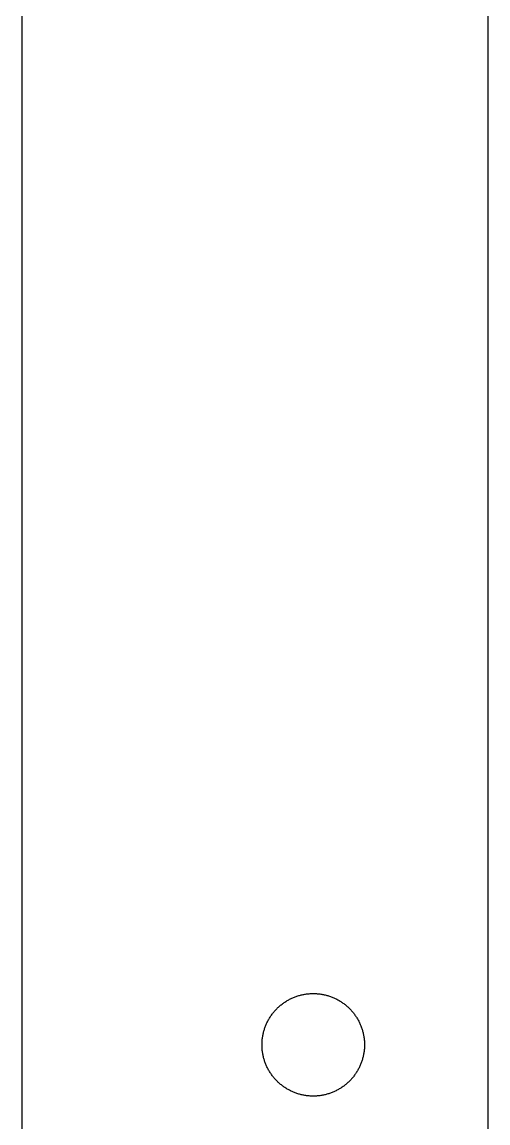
# Model space of a CAD drawing. Header units: metres. Extents: x 13 to 238, y 4 to 739.
# Drawn here: x 217.53 to 237.53, y 270.49 to 317.7 of the extents above; entities that cross this region are included whole.
import ezdxf

# ---------------------------------------------------------------- set-up
doc = ezdxf.new("R2010")
doc.units = ezdxf.units.M

msp = doc.modelspace()

# ---------------------------------------------------------------- linework, layer by layer
at = {"layer": 'Layer0'}
for p, q in [((217.527, 714.84), (217.527, 27.84)), ((237.527, 712.84), (237.527, 29.84)), ((228.91, 275.735), (228.944, 275.754)), ((228.944, 275.754), (228.977, 275.773)), ((228.977, 275.773), (229.011, 275.791)), ((229.011, 275.791), (229.045, 275.808)), ((229.045, 275.808), (229.08, 275.825)), ((229.08, 275.825), (229.115, 275.841)), ((229.115, 275.841), (229.15, 275.857)), ((229.15, 275.857), (229.185, 275.872)), ((229.185, 275.872), (229.221, 275.887)), ((229.221, 275.887), (229.256, 275.9)), ((229.256, 275.9), (229.292, 275.913)), ((229.292, 275.913), (229.329, 275.926)), ((229.329, 275.926), (229.365, 275.938)), ((229.365, 275.938), (229.402, 275.949)), ((229.402, 275.949), (229.439, 275.96)), ((229.439, 275.96), (229.476, 275.97)), ((229.476, 275.97), (229.513, 275.979)), ((229.513, 275.979), (229.551, 275.988)), ((229.551, 275.988), (229.588, 275.996)), ((229.588, 275.996), (229.626, 276.003)), ((229.626, 276.003), (229.664, 276.01)), ((229.664, 276.01), (229.702, 276.016)), ((229.702, 276.016), (229.74, 276.021)), ((229.74, 276.021), (229.778, 276.026)), ((229.778, 276.026), (229.816, 276.03)), ((229.816, 276.03), (229.854, 276.033)), ((229.854, 276.033), (229.892, 276.036)), ((229.892, 276.036), (229.931, 276.038)), ((229.931, 276.038), (229.969, 276.039)), ((229.969, 276.039), (230.008, 276.04)), ((230.008, 276.04), (230.046, 276.04)), ((230.046, 276.04), (230.084, 276.039)), ((230.084, 276.039), (230.123, 276.038)), ((230.123, 276.038), (230.161, 276.036)), ((230.161, 276.036), (230.199, 276.033)), ((230.199, 276.033), (230.238, 276.03)), ((230.238, 276.03), (230.276, 276.026)), ((230.276, 276.026), (230.314, 276.021)), ((230.314, 276.021), (230.352, 276.016)), ((230.352, 276.016), (230.39, 276.01)), ((230.39, 276.01), (230.428, 276.003)), ((230.428, 276.003), (230.465, 275.996)), ((230.465, 275.996), (230.503, 275.988)), ((230.503, 275.988), (230.54, 275.979)), ((230.54, 275.979), (230.578, 275.97)), ((230.578, 275.97), (230.615, 275.96)), ((230.615, 275.96), (230.652, 275.949)), ((230.652, 275.949), (230.688, 275.938)), ((230.688, 275.938), (230.725, 275.926)), ((230.725, 275.926), (230.761, 275.914)), ((230.761, 275.914), (230.797, 275.901)), ((230.797, 275.901), (230.833, 275.887)), ((230.833, 275.887), (230.869, 275.873)), ((230.869, 275.873), (230.904, 275.858)), ((230.904, 275.858), (230.939, 275.842)), ((230.939, 275.842), (230.974, 275.826)), ((230.974, 275.826), (231.009, 275.809)), ((231.009, 275.809), (231.043, 275.792)), ((231.043, 275.792), (231.077, 275.774)), ((231.077, 275.774), (231.11, 275.755)), ((231.11, 275.755), (231.143, 275.736)), ((228.329, 275.239), (228.354, 275.268)), ((228.354, 275.268), (228.379, 275.297)), ((228.379, 275.297), (228.405, 275.326)), ((228.405, 275.326), (228.431, 275.354)), ((228.431, 275.354), (228.458, 275.381)), ((228.458, 275.381), (228.485, 275.409)), ((228.485, 275.409), (228.513, 275.435)), ((228.513, 275.435), (228.541, 275.461)), ((228.541, 275.461), (228.569, 275.487)), ((228.569, 275.487), (228.598, 275.512)), ((228.598, 275.512), (228.628, 275.537)), ((228.628, 275.537), (228.657, 275.561)), ((228.657, 275.561), (228.688, 275.585)), ((228.688, 275.585), (228.718, 275.608)), ((228.718, 275.608), (228.749, 275.631)), ((228.749, 275.631), (228.781, 275.653)), ((228.781, 275.653), (228.813, 275.674)), ((228.813, 275.674), (228.845, 275.695)), ((228.845, 275.695), (228.877, 275.715)), ((228.877, 275.715), (228.91, 275.735)), ((231.143, 275.736), (231.176, 275.716)), ((231.176, 275.716), (231.209, 275.696)), ((231.209, 275.696), (231.241, 275.675)), ((231.241, 275.675), (231.273, 275.653)), ((231.273, 275.653), (231.304, 275.631)), ((231.304, 275.631), (231.336, 275.609)), ((231.336, 275.609), (231.366, 275.586)), ((231.366, 275.586), (231.396, 275.562)), ((231.396, 275.562), (231.426, 275.538)), ((231.426, 275.538), (231.456, 275.513)), ((231.456, 275.513), (231.485, 275.488)), ((231.485, 275.488), (231.513, 275.462)), ((231.513, 275.462), (231.541, 275.436)), ((231.541, 275.436), (231.569, 275.409)), ((231.569, 275.409), (231.596, 275.382)), ((231.596, 275.382), (231.623, 275.355)), ((231.623, 275.355), (231.649, 275.327)), ((231.649, 275.327), (231.675, 275.298)), ((231.675, 275.298), (231.7, 275.269)), ((231.7, 275.269), (231.725, 275.24)), ((228.041, 274.786), (228.058, 274.821)), ((228.058, 274.821), (228.076, 274.855)), ((228.076, 274.855), (228.094, 274.889)), ((228.094, 274.889), (228.112, 274.923)), ((228.112, 274.923), (228.132, 274.956)), ((228.132, 274.956), (228.151, 274.989)), ((228.151, 274.989), (228.172, 275.021)), ((228.172, 275.021), (228.193, 275.054)), ((228.193, 275.054), (228.214, 275.085)), ((228.214, 275.085), (228.236, 275.117)), ((228.236, 275.117), (228.259, 275.148)), ((228.259, 275.148), (228.282, 275.179)), ((228.282, 275.179), (228.305, 275.209)), ((228.305, 275.209), (228.329, 275.239)), ((231.725, 275.24), (231.749, 275.21)), ((231.749, 275.21), (231.772, 275.18)), ((231.772, 275.18), (231.796, 275.149)), ((231.796, 275.149), (231.818, 275.118)), ((231.818, 275.118), (231.84, 275.086)), ((231.84, 275.086), (231.862, 275.055)), ((231.862, 275.055), (231.883, 275.022)), ((231.883, 275.022), (231.903, 274.99)), ((231.903, 274.99), (231.923, 274.957)), ((231.923, 274.957), (231.942, 274.924)), ((231.942, 274.924), (231.961, 274.89)), ((231.961, 274.89), (231.979, 274.856)), ((231.979, 274.856), (231.996, 274.822)), ((231.996, 274.822), (232.013, 274.788)), ((227.879, 274.315), (227.888, 274.353)), ((227.888, 274.353), (227.897, 274.39)), ((227.897, 274.39), (227.907, 274.427)), ((227.907, 274.427), (227.918, 274.464)), ((227.918, 274.464), (227.929, 274.501)), ((227.929, 274.501), (227.941, 274.537)), ((227.941, 274.537), (227.953, 274.574)), ((227.953, 274.574), (227.967, 274.61)), ((227.967, 274.61), (227.98, 274.646)), ((227.98, 274.646), (227.995, 274.681)), ((227.995, 274.681), (228.01, 274.716)), ((228.01, 274.716), (228.025, 274.752)), ((228.025, 274.752), (228.041, 274.786)), ((232.013, 274.788), (232.029, 274.753)), ((232.029, 274.753), (232.045, 274.718)), ((232.045, 274.718), (232.06, 274.682)), ((232.06, 274.682), (232.074, 274.647)), ((232.074, 274.647), (232.088, 274.611)), ((232.088, 274.611), (232.101, 274.575)), ((232.101, 274.575), (232.114, 274.539)), ((232.114, 274.539), (232.125, 274.502)), ((232.125, 274.502), (232.137, 274.465)), ((232.137, 274.465), (232.147, 274.428)), ((232.147, 274.428), (232.157, 274.391)), ((232.157, 274.391), (232.167, 274.354)), ((232.167, 274.354), (232.175, 274.317)), ((227.828, 273.897), (227.83, 273.935)), ((227.828, 273.858), (227.828, 273.897)), ((227.828, 273.82), (227.828, 273.858)), ((227.83, 273.935), (227.832, 273.973)), ((227.832, 273.973), (227.834, 274.012)), ((227.834, 274.012), (227.838, 274.05)), ((227.838, 274.05), (227.842, 274.088)), ((227.842, 274.088), (227.846, 274.126)), ((227.846, 274.126), (227.852, 274.164)), ((227.852, 274.164), (227.858, 274.202)), ((227.858, 274.202), (227.864, 274.24)), ((227.864, 274.24), (227.871, 274.278)), ((227.871, 274.278), (227.879, 274.315)), ((232.175, 274.317), (232.183, 274.279)), ((232.183, 274.279), (232.19, 274.241)), ((232.19, 274.241), (232.197, 274.204)), ((232.197, 274.204), (232.203, 274.166)), ((232.203, 274.166), (232.209, 274.128)), ((232.209, 274.128), (232.213, 274.09)), ((232.213, 274.09), (232.217, 274.051)), ((232.217, 274.051), (232.221, 274.013)), ((232.221, 274.013), (232.223, 273.975)), ((232.223, 273.975), (232.225, 273.936)), ((232.225, 273.936), (232.227, 273.898)), ((232.227, 273.898), (232.227, 273.86)), ((232.227, 273.86), (232.227, 273.821)), ((227.828, 273.782), (227.828, 273.82)), ((227.83, 273.743), (227.828, 273.782)), ((227.832, 273.705), (227.83, 273.743)), ((227.834, 273.667), (227.832, 273.705)), ((227.838, 273.628), (227.834, 273.667)), ((227.842, 273.59), (227.838, 273.628)), ((227.846, 273.552), (227.842, 273.59)), ((227.852, 273.514), (227.846, 273.552)), ((227.858, 273.476), (227.852, 273.514)), ((227.864, 273.438), (227.858, 273.476)), ((227.872, 273.401), (227.864, 273.438)), ((227.88, 273.363), (227.872, 273.401)), ((232.183, 273.402), (232.175, 273.364)), ((232.191, 273.44), (232.183, 273.402)), ((232.197, 273.477), (232.191, 273.44)), ((232.203, 273.515), (232.197, 273.477)), ((232.209, 273.553), (232.203, 273.515)), ((232.213, 273.591), (232.209, 273.553)), ((232.217, 273.63), (232.213, 273.591)), ((232.221, 273.668), (232.217, 273.63)), ((232.223, 273.706), (232.221, 273.668)), ((232.225, 273.745), (232.223, 273.706)), ((232.227, 273.783), (232.225, 273.745)), ((232.227, 273.821), (232.227, 273.783)), ((227.888, 273.326), (227.88, 273.363)), ((227.898, 273.288), (227.888, 273.326)), ((227.908, 273.251), (227.898, 273.288)), ((227.918, 273.214), (227.908, 273.251)), ((227.929, 273.178), (227.918, 273.214)), ((227.941, 273.141), (227.929, 273.178)), ((227.954, 273.105), (227.941, 273.141)), ((227.967, 273.069), (227.954, 273.105)), ((227.981, 273.033), (227.967, 273.069)), ((227.995, 272.997), (227.981, 273.033)), ((228.01, 272.962), (227.995, 272.997)), ((228.026, 272.927), (228.01, 272.962)), ((228.042, 272.892), (228.026, 272.927)), ((232.03, 272.928), (232.013, 272.893)), ((232.045, 272.963), (232.03, 272.928)), ((232.06, 272.999), (232.045, 272.963)), ((232.075, 273.034), (232.06, 272.999)), ((232.088, 273.07), (232.075, 273.034)), ((232.101, 273.106), (232.088, 273.07)), ((232.114, 273.142), (232.101, 273.106)), ((232.126, 273.179), (232.114, 273.142)), ((232.137, 273.216), (232.126, 273.179)), ((232.148, 273.253), (232.137, 273.216)), ((232.158, 273.29), (232.148, 273.253)), ((232.167, 273.327), (232.158, 273.29)), ((232.175, 273.364), (232.167, 273.327)), ((228.059, 272.858), (228.042, 272.892)), ((228.076, 272.823), (228.059, 272.858)), ((228.094, 272.79), (228.076, 272.823)), ((228.113, 272.756), (228.094, 272.79)), ((228.132, 272.723), (228.113, 272.756)), ((228.152, 272.69), (228.132, 272.723)), ((228.172, 272.657), (228.152, 272.69)), ((228.193, 272.625), (228.172, 272.657)), ((228.215, 272.593), (228.193, 272.625)), ((228.237, 272.562), (228.215, 272.593)), ((228.259, 272.531), (228.237, 272.562)), ((228.282, 272.5), (228.259, 272.531)), ((228.306, 272.47), (228.282, 272.5)), ((228.33, 272.44), (228.306, 272.47)), ((228.355, 272.411), (228.33, 272.44)), ((231.725, 272.441), (231.701, 272.412)), ((231.75, 272.471), (231.725, 272.441)), ((231.773, 272.501), (231.75, 272.471)), ((231.796, 272.532), (231.773, 272.501)), ((231.819, 272.563), (231.796, 272.532)), ((231.841, 272.594), (231.819, 272.563)), ((231.862, 272.626), (231.841, 272.594)), ((231.883, 272.658), (231.862, 272.626)), ((231.904, 272.691), (231.883, 272.658)), ((231.923, 272.724), (231.904, 272.691)), ((231.943, 272.757), (231.923, 272.724)), ((231.961, 272.791), (231.943, 272.757)), ((231.979, 272.825), (231.961, 272.791)), ((231.997, 272.859), (231.979, 272.825)), ((232.013, 272.893), (231.997, 272.859)), ((228.38, 272.382), (228.355, 272.411)), ((228.406, 272.353), (228.38, 272.382)), ((228.432, 272.325), (228.406, 272.353)), ((228.459, 272.297), (228.432, 272.325)), ((228.486, 272.27), (228.459, 272.297)), ((228.514, 272.244), (228.486, 272.27)), ((228.542, 272.217), (228.514, 272.244)), ((228.57, 272.192), (228.542, 272.217)), ((228.599, 272.167), (228.57, 272.192)), ((228.629, 272.142), (228.599, 272.167)), ((228.658, 272.118), (228.629, 272.142)), ((228.689, 272.094), (228.658, 272.118)), ((228.719, 272.071), (228.689, 272.094)), ((228.75, 272.048), (228.719, 272.071)), ((228.782, 272.026), (228.75, 272.048)), ((228.814, 272.005), (228.782, 272.026)), ((228.846, 271.984), (228.814, 272.005)), ((228.879, 271.964), (228.846, 271.984)), ((228.911, 271.944), (228.879, 271.964)), ((231.177, 271.964), (231.145, 271.945)), ((231.21, 271.985), (231.177, 271.964)), ((231.242, 272.006), (231.21, 271.985)), ((231.274, 272.027), (231.242, 272.006)), ((231.306, 272.049), (231.274, 272.027)), ((231.337, 272.072), (231.306, 272.049)), ((231.367, 272.095), (231.337, 272.072)), ((231.397, 272.118), (231.367, 272.095)), ((231.427, 272.143), (231.397, 272.118)), ((231.457, 272.167), (231.427, 272.143)), ((231.486, 272.193), (231.457, 272.167)), ((231.514, 272.218), (231.486, 272.193)), ((231.542, 272.244), (231.514, 272.218)), ((231.57, 272.271), (231.542, 272.244)), ((231.597, 272.298), (231.57, 272.271)), ((231.624, 272.326), (231.597, 272.298)), ((231.65, 272.354), (231.624, 272.326)), ((231.676, 272.383), (231.65, 272.354)), ((231.701, 272.412), (231.676, 272.383)), ((228.945, 271.925), (228.911, 271.944)), ((228.978, 271.906), (228.945, 271.925)), ((229.012, 271.888), (228.978, 271.906)), ((229.046, 271.871), (229.012, 271.888)), ((229.081, 271.854), (229.046, 271.871)), ((229.116, 271.838), (229.081, 271.854)), ((229.151, 271.822), (229.116, 271.838)), ((229.186, 271.807), (229.151, 271.822)), ((229.222, 271.793), (229.186, 271.807)), ((229.258, 271.779), (229.222, 271.793)), ((229.294, 271.766), (229.258, 271.779)), ((229.33, 271.753), (229.294, 271.766)), ((229.367, 271.741), (229.33, 271.753)), ((229.403, 271.73), (229.367, 271.741)), ((229.44, 271.72), (229.403, 271.73)), ((229.477, 271.71), (229.44, 271.72)), ((229.514, 271.7), (229.477, 271.71)), ((229.552, 271.692), (229.514, 271.7)), ((229.589, 271.684), (229.552, 271.692)), ((229.627, 271.677), (229.589, 271.684)), ((229.665, 271.67), (229.627, 271.677)), ((229.703, 271.664), (229.665, 271.67)), ((229.741, 271.659), (229.703, 271.664)), ((229.779, 271.654), (229.741, 271.659)), ((229.817, 271.65), (229.779, 271.654)), ((229.855, 271.647), (229.817, 271.65)), ((229.894, 271.644), (229.855, 271.647)), ((229.932, 271.642), (229.894, 271.644)), ((229.971, 271.641), (229.932, 271.642)), ((230.009, 271.64), (229.971, 271.641)), ((230.047, 271.64), (230.009, 271.64)), ((230.086, 271.641), (230.047, 271.64)), ((230.124, 271.642), (230.086, 271.641)), ((230.162, 271.644), (230.124, 271.642)), ((230.201, 271.647), (230.162, 271.644)), ((230.239, 271.65), (230.201, 271.647)), ((230.277, 271.654), (230.239, 271.65)), ((230.315, 271.659), (230.277, 271.654)), ((230.353, 271.664), (230.315, 271.659)), ((230.391, 271.67), (230.353, 271.664)), ((230.429, 271.677), (230.391, 271.67)), ((230.467, 271.684), (230.429, 271.677)), ((230.504, 271.692), (230.467, 271.684)), ((230.542, 271.701), (230.504, 271.692)), ((230.579, 271.71), (230.542, 271.701)), ((230.616, 271.72), (230.579, 271.71)), ((230.653, 271.731), (230.616, 271.72)), ((230.69, 271.742), (230.653, 271.731)), ((230.726, 271.754), (230.69, 271.742)), ((230.762, 271.766), (230.726, 271.754)), ((230.799, 271.779), (230.762, 271.766)), ((230.834, 271.793), (230.799, 271.779)), ((230.87, 271.808), (230.834, 271.793)), ((230.905, 271.823), (230.87, 271.808)), ((230.94, 271.838), (230.905, 271.823)), ((230.975, 271.854), (230.94, 271.838)), ((231.01, 271.871), (230.975, 271.854)), ((231.044, 271.889), (231.01, 271.871)), ((231.078, 271.907), (231.044, 271.889)), ((231.111, 271.925), (231.078, 271.907)), ((231.145, 271.945), (231.111, 271.925))]:
    msp.add_line(p, q, dxfattribs=at)

doc.saveas('drawing.dxf')
